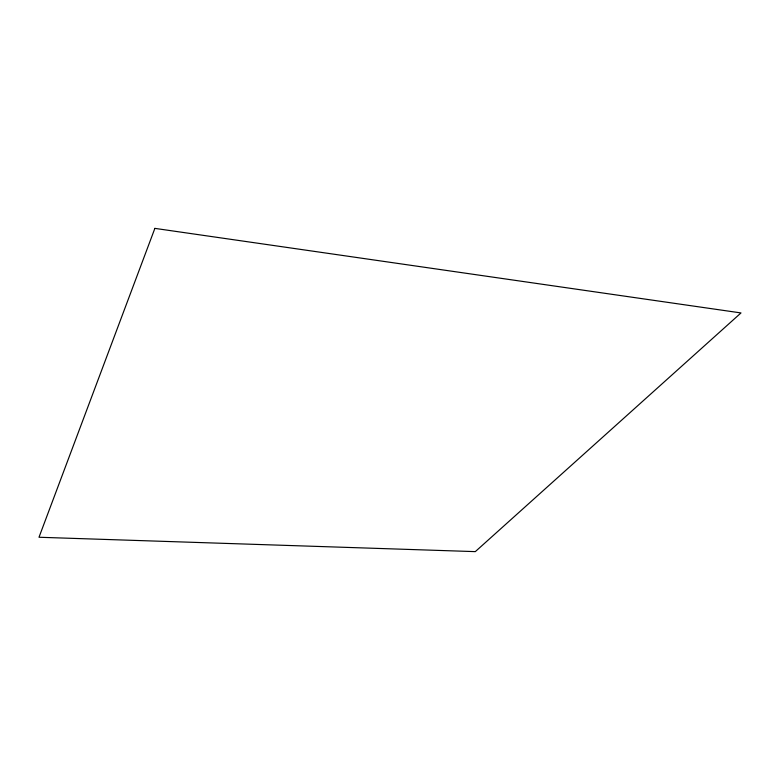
<?xml version="1.0" encoding="UTF-8"?>
<svg xmlns="http://www.w3.org/2000/svg" width="780" height="780" viewBox="0 0 780 780"><rect width="100%" height="100%" fill="white"/><g stroke="black" fill="none" stroke-linecap="round" stroke-linejoin="round"><path stroke-width="1.17" d="M154.879 228.374L39 537.254L475.303 551.626L741 312.936L154.879 228.374"/></g></svg>
